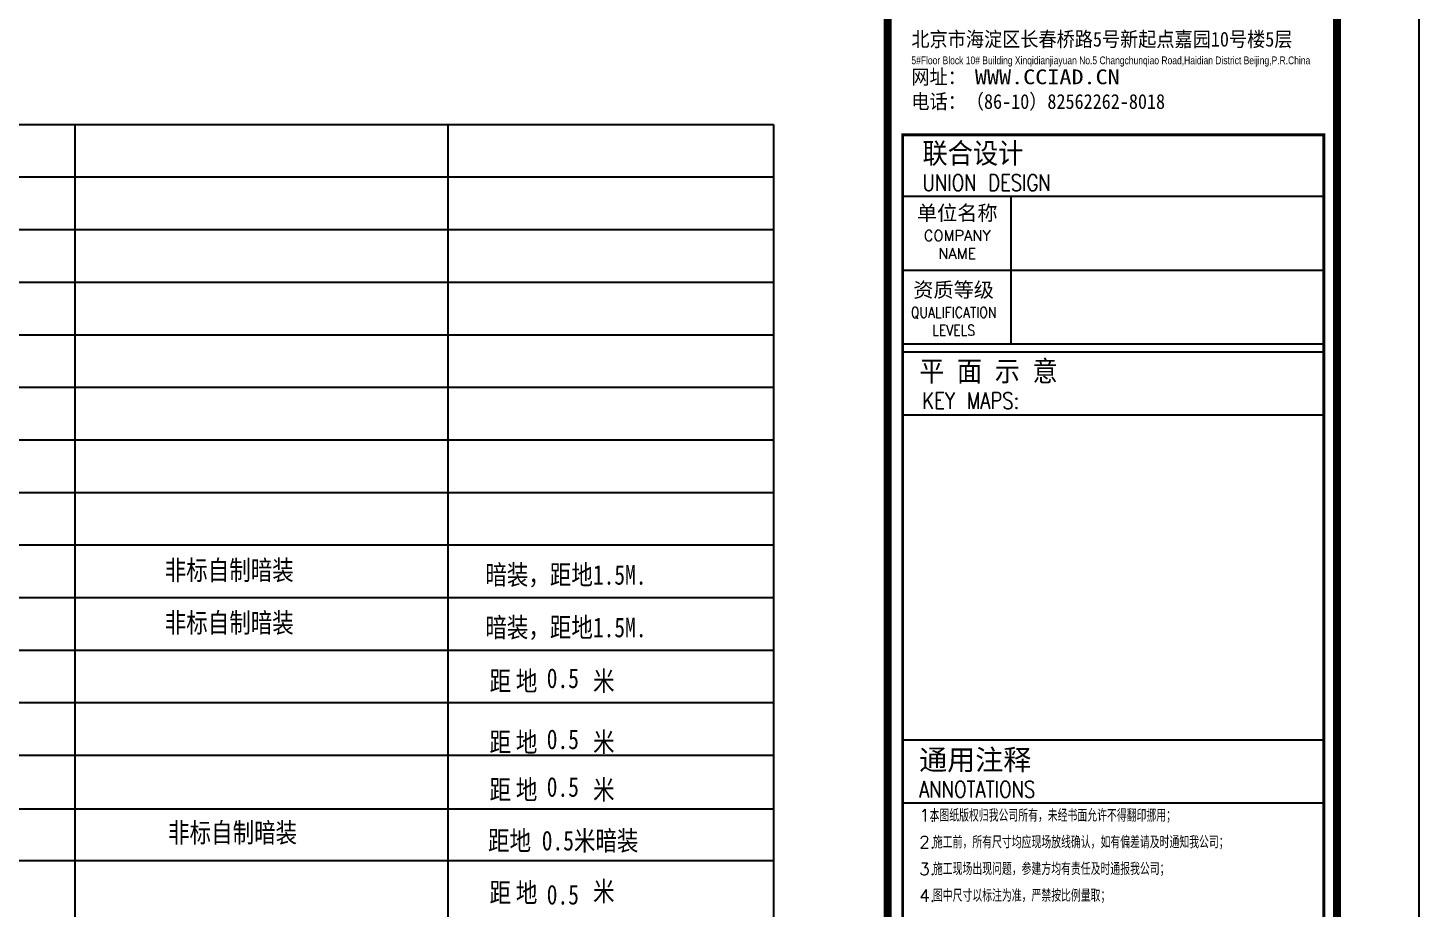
# Model space of a CAD drawing. Extents: x 815029915 to 815825525, y 579155098 to 579748855.
# Drawn here: x 815530838 to 815547777, y 579385559 to 579396277 of the extents above; entities that cross this region are included whole.
import ezdxf

# ---------------------------------------------------------------- set-up
doc = ezdxf.new("R2010")
doc.units = 0
doc.header["$LTSCALE"] = 100
doc.header["$MEASUREMENT"] = 0
for name, color, linetype in [('HZ', 7, 'Continuous'), ('TK', 7, 'Continuous'), ('wxf', 7, 'Continuous'), ('zm', 1, 'Continuous')]:
    doc.layers.add(name, color=color, linetype=linetype)
doc.styles.add('-宋体', font='', dxfattribs={"width": 0.8})
doc.styles.add('CCIAD-图框(地址栏)', font='txt')
doc.styles.add('CCIAD-图框(标题项)', font='')
doc.styles.add('CCIAD-图框(版权说明)', font='txt.shx', dxfattribs={"width": 0.7, "bigfont": 'gbcbig.shx'})
doc.styles.add('基本字体', font='simplex.shx', dxfattribs={"height": 180, "bigfont": 'hztxt.shx'})
doc.styles.get('-宋体').set_extended_font_data('SimSun')
doc.styles.get('CCIAD-图框(标题项)').set_extended_font_data('SimHei')

# ---------------------------------------------------------------- blocks, each defined once
blk = doc.blocks.new('CCIAD-TK-A2-图签')
at = {"layer": 'TK'}
for p, q in [((582.39, 328.33), (531.12, 328.33)), ((544.29, 328.33), (544.29, 310.33)), ((582.39, 319.33), (531.12, 319.33)), ((582.39, 310.33), (531.12, 310.33)), ((582.39, 262.13), (531.12, 262.13))]:
    blk.add_line(p, q, dxfattribs=at)
at = {"layer": 'TK', "const_width": 1}
blk.add_lwpolyline([(529.29, 10.46), (529.29, 410)], dxfattribs=at)
at = {"layer": 'TK'}
for points in [[(529.29, 10.46), (584, 10.46), (584, 410)], [(531.12, 335.84), (582.39, 335.84)], [(531.12, 309.4), (582.39, 309.4)], [(531.12, 301.76), (582.39, 301.76)], [(531.12, 254.49), (582.39, 254.49)]]:
    blk.add_lwpolyline(points, dxfattribs=at)
at = {"layer": 'TK', "const_width": 0.347}
blk.add_lwpolyline([(531.12, 335.84), (582.39, 335.84), (582.39, 189.94), (531.12, 189.94)], close=True, dxfattribs=at)
at = {"layer": 'TK'}
for s, height, style, width, p in [('联合设计', 2.5, 'CCIAD-图框(标题项)', 0.9, (533.53, 332.35)), ('UNION DESIGN', 2, 'CCIAD-图框(版权说明)', 0.8, (533.53, 329)), ('平 面 示 意', 2.5, 'CCIAD-图框(标题项)', 0.9, (533.13, 305.83)), ('KEY MAPS:', 2, 'CCIAD-图框(版权说明)', 0.8, (533.52, 302.48)), ('ANNOTATIONS', 2, 'CCIAD-图框(版权说明)', 0.8, (533.13, 255.16))]:
    blk.add_text(s, height=height, dxfattribs=dict(at, style=style, width=width)).set_placement(p)
for s, height, style, p in [('通用注释', 2.5, 'CCIAD-图框(标题项)', (533.13, 258.5)), ('1.', 1.5, 'CCIAD-图框(版权说明)', (533.13, 252.22)), ('本图纸版权归我公司所有，未经书面允许不得翻印挪用；', 1.5, 'CCIAD-图框(版权说明)', (534.39, 252.22)), ('2.', 1.5, 'CCIAD-图框(版权说明)', (533.13, 248.97)), ('施工前，所有尺寸均应现场放线确认，如有偏差请及时通知我公司；', 1.5, 'CCIAD-图框(版权说明)', (534.8, 248.97)), ('施工现场出现问题，参建方均有责任及时通报我公司；', 1.5, 'CCIAD-图框(版权说明)', (534.8, 245.72)), ('3.', 1.5, 'CCIAD-图框(版权说明)', (533.13, 245.72)), ('4.', 1.5, 'CCIAD-图框(版权说明)', (533.13, 242.47)), ('图中尺寸以标注为准，严禁按比例量取；', 1.5, 'CCIAD-图框(版权说明)', (534.8, 242.47))]:
    blk.add_text(s, height=height, dxfattribs=dict(at, style=style)).set_placement(p)
at = {"layer": 'TK', "lineweight": 20, "insert": (532.18, 348.38), "char_height": 1.8, "width": 174.9973, "attachment_point": 1, "style": 'CCIAD-图框(地址栏)'}
blk.add_mtext('{\\fSimHei|b0|i0|c134|p2;\\W0.9;北京市海淀区长春桥路5号新起点嘉园10号楼5层\\P\\fArial|b0|i0|c0|p34;\\H0.52778x;\\W0.78;5#Floor Block 10# Building Xinqidianjiayuan No.5 Changchunqiao Road,Haidian District Beijing,P.R.China\\H1.0526x;\\P\\fSimHei|b0|i0|c134|p2;\\H1.8x;\\W0.9;网址： \\W1.2;WWW.CCIAD.CN\\P\\W0.9;电话：（86-10）82562262-8018}', dxfattribs=at)
at = {"layer": 'TK', "char_height": 1.8, "width": 11.6, "attachment_point": 5, "style": '基本字体'}
for s, insert in [('{\\fSimHei|b0|i0|c134|p2;单位名称\\Fsimplex,hztxt|c134;\\H0.72222x;COMPANY NAME}', (537.76, 323.99)), ('{\\fSimHei|b0|i0|c134|p49;资质等级\\P\\Fsimplex,hztxt|c134;\\H0.7222x;\\W0.85;QUALIFICATION \\PLEVELS}', (537.32, 314.63))]:
    blk.add_mtext(s, dxfattribs=dict(at, insert=insert))
blk = doc.blocks.new('l')
at = {"layer": 'TK'}
blk.add_lwpolyline([(815463677, 579451444), (815463677, 579409444), (815547777, 579409444), (815547777, 579451444)], close=True, dxfattribs=at)

msp = doc.modelspace()

# ---------------------------------------------------------------- linework, layer by layer
at = {"layer": 'HZ', "color": 7}
for p, q in [((815524279.4, 579395101.4), (815539914.7, 579395101.4)), ((815524279.4, 579395101.4), (815539914.7, 579395101.4)), ((815531414, 579374472.1), (815531414, 579395101.4)), ((815535952, 579395101.4), (815535952, 579374458.7)), ((815539914.7, 579395101.4), (815539914.7, 579374458.7)), ((815524279.4, 579394461.4), (815539914.7, 579394461.4)), ((815524279.4, 579393821.4), (815539914.7, 579393821.4)), ((815524279.4, 579393181.4), (815539914.7, 579393181.4)), ((815524279.4, 579392541.4), (815539914.7, 579392541.4)), ((815524279.4, 579391901.4), (815539914.7, 579391901.4)), ((815524279.4, 579391261.4), (815539914.7, 579391261.4)), ((815524279.4, 579390621.4), (815539914.7, 579390621.4)), ((815524279.4, 579389981.4), (815539914.7, 579389981.4)), ((815524279.4, 579389341.4), (815539914.7, 579389341.4)), ((815524279.4, 579388701.4), (815539914.7, 579388701.4)), ((815524279.4, 579388061.4), (815539914.7, 579388061.4)), ((815524279.4, 579387421.4), (815539914.7, 579387421.4)), ((815524279.4, 579386767.4), (815539914.7, 579386767.4)), ((815524279.4, 579386141.4), (815539914.7, 579386141.4))]:
    msp.add_line(p, q, dxfattribs=at)
at = {"layer": 'TK'}
msp.add_lwpolyline([(815463677.3, 579403390.9), (815463677.3, 579361390.9), (815547777.3, 579361390.9), (815547777.3, 579403390.9)], close=True, dxfattribs=at)
at = {"layer": 'TK', "const_width": 100}
msp.add_lwpolyline([(815466177.3, 579362436.5), (815466177.3, 579402390.9), (815546777.3, 579402390.9), (815546777.3, 579362436.5)], close=True, dxfattribs=at)

# ---------------------------------------------------------------- block references
at = {"layer": 'TK', "xscale": 100, "yscale": 100, "zscale": 100}
msp.add_blockref('CCIAD-TK-A2-图签', (815488377.3, 579361390.9), dxfattribs=at)
at = {"layer": 'zm', "color": 1}
msp.add_blockref('l', (0, -48053.6), dxfattribs=at)

# ---------------------------------------------------------------- texts
at = {"layer": 'wxf', "color": 7, "style": '-宋体', "width": 0.8}
for s, p in [('非标自制暗装', (815532504.4, 579389554.4)), ('暗装，距地1.5M.', (815536407.7, 579389497.7)), ('非标自制暗装', (815532504.4, 579388914.4)), ('暗装，距地1.5M.', (815536407.7, 579388857.7)), ('距', (815536459.5, 579388204.6)), ('地', (815536779.5, 579388204.6)), ('0.5', (815537155.6, 579388239.4)), ('米', (815537719.2, 579388204.6)), ('距', (815536459.5, 579387460.6)), ('地', (815536779.5, 579387460.6)), ('0.5', (815537155.6, 579387495.4)), ('米', (815537719.2, 579387460.6)), ('距', (815536459.5, 579386881.4)), ('地', (815536779.5, 579386881.4)), ('0.5', (815537155.6, 579386916.1)), ('米', (815537719.2, 579386881.4)), ('非标自制暗装', (815532545.4, 579386359.5)), ('距地 0.5米暗装', (815536440.6, 579386262.1)), ('距', (815536459.5, 579385628.9)), ('地', (815536779.5, 579385628.9)), ('0.5', (815537155.6, 579385603.9)), ('米', (815537719.2, 579385643.1))]:
    msp.add_text(s, height=240, dxfattribs=at).set_placement(p)

doc.saveas('drawing.dxf')
